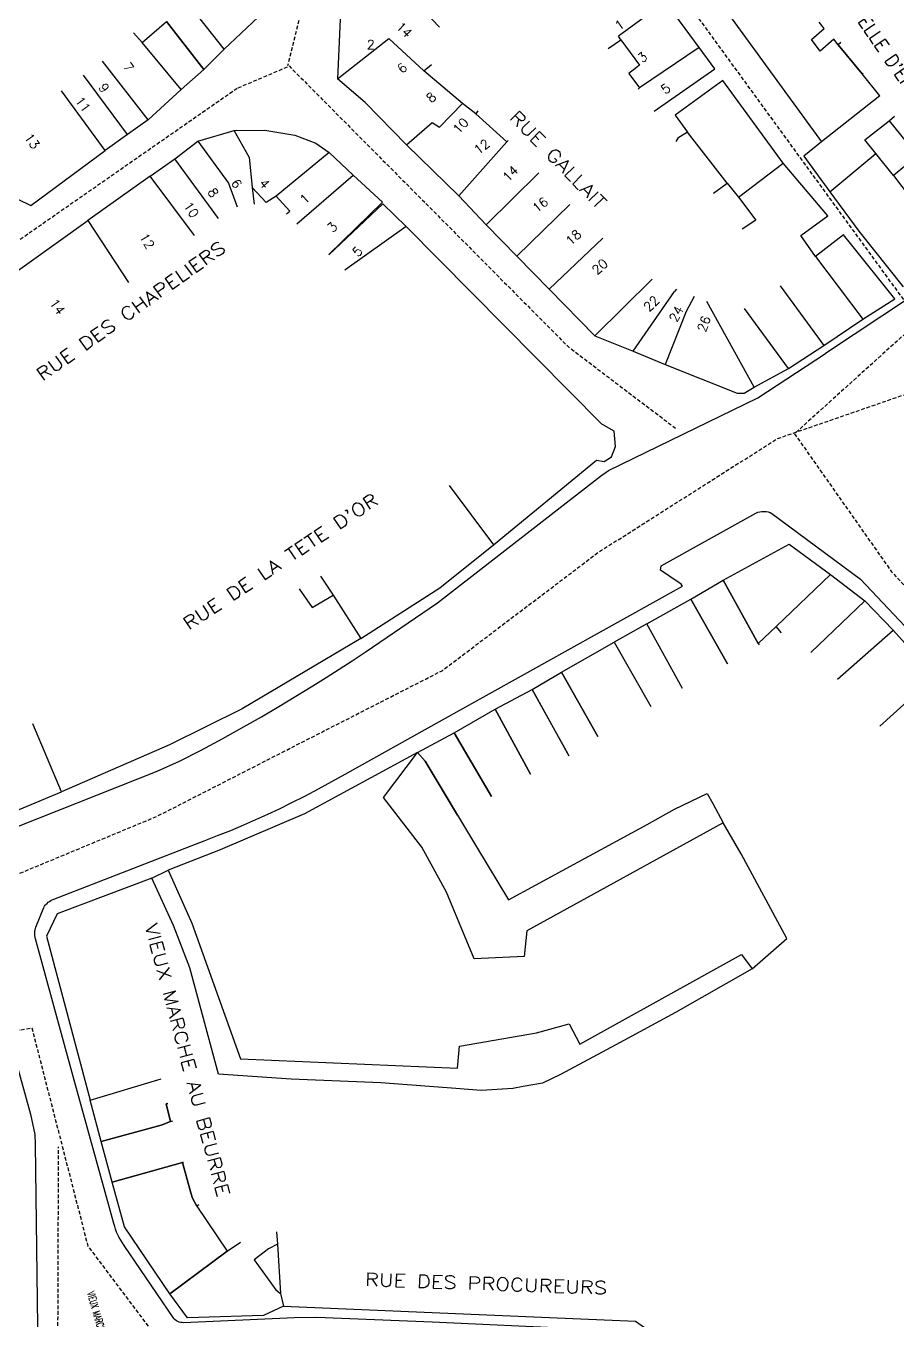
# Model space of a CAD drawing. Header units: millimetres. Extents: x 80000 to 81000, y 144000 to 145000.
# Drawn here: x 80721.7 to 80839.4, y 144239.1 to 144414 of the extents above; entities that cross this region are included whole.
import ezdxf
from ezdxf.enums import TextEntityAlignment as Align

# ---------------------------------------------------------------- set-up
doc = ezdxf.new("R2010")
doc.units = ezdxf.units.MM
doc.linetypes.add('DASHED', pattern=[0.75, 0.5, -0.25])
for name, color, linetype in [('W0001', 6, 'DASHED'), ('W0008', 7, 'CONTINUOUS'), ('W0100', 7, 'CONTINUOUS'), ('W0989', 7, 'CONTINUOUS'), ('W0991', 7, 'CONTINUOUS')]:
    doc.layers.add(name, color=color, linetype=linetype)
doc.styles.get("Standard").update_dxf_attribs({"font": 'romans.shx', "width": 0.85})

msp = doc.modelspace()

# ---------------------------------------------------------------- linework, layer by layer
at = {"layer": 'W0001', "flags": 128}
for points in [[(80560.5, 144363.22), (80574.65, 144338.83), (80598.43, 144318.77), (80668.55, 144301.53), (80700.65, 144296.91), (80710.27, 144296.91), (80719.1, 144298.74), (80739.37, 144307.15), (80777.93, 144326.84), (80799.04, 144342.83), (80823.23, 144358.19), (80855.83, 144369.47), (80890.98, 144395.99), (80927.7, 144431.83), (80984.25, 144491.86), (81000, 144508.78)], [(80897.86, 144474.52), (80918.62, 144446.77), (80896.52, 144426.46), (80876.82, 144405.14), (80851.42, 144382.21), (80825.56, 144358.85), (80838.68, 144340.2), (80870.08, 144306.57), (80919.25, 144255.16), (80931.12, 144243.79), (80945.31, 144226.68), (80965.8, 144198.17), (80999.99, 144154)], [(80861.33, 144467.5), (80812.78, 144424.67), (80810.45, 144420.46), (80810.45, 144417.92), (80841.05, 144375.92)], [(80757.24, 144408.56), (80794.96, 144370.63), (80809.49, 144359.6)], [(80622.91, 144236.92), (80644.86, 144249.41), (80658.18, 144256.41), (80679.62, 144267.52), (80695.82, 144271.81), (80712.81, 144276.76), (80722.47, 144278.59), (80730.05, 144249.08), (80739.46, 144236.59), (80761.82, 144237.59), (80799.75, 144235.97), (80805.41, 144234.47), (80844.76, 144206.79)], [(80777.35, 144117.16), (80763.61, 144131.94), (80742.08, 144157.96), (80731.84, 144170.86), (80727.55, 144182.14), (80725.88, 144199.58), (80726.09, 144262.48)]]:
    msp.add_lwpolyline(points, dxfattribs=at)
at = {"layer": 'W0001'}
for points in [[(80759.28, 144417.59), (80757.03, 144408.56)], [(80756.99, 144408.39), (80750.24, 144405.52), (80716.39, 144381.96)]]:
    msp.add_lwpolyline(points, dxfattribs=at)
at = {"layer": 'W0008'}
for points in [[(80879.86, 144439.97), (80890.26, 144426.96), (80890.57, 144426.52), (80890.82, 144426.05), (80890.99, 144425.53), (80891.04, 144424.98), (80891.03, 144424.71), (80890.99, 144424.43), (80890.92, 144424.16), (80890.82, 144423.9), (80890.7, 144423.65), (80890.56, 144423.41), (80890.4, 144423.18), (80890.21, 144422.97), (80878.88, 144411.26), (80873.3, 144405.64), (80858.42, 144391.63), (80851.54, 144385.65), (80847.27, 144382.06), (80843.04, 144378.66), (80841.26, 144377.32), (80829.73, 144369.71)], [(80717.79, 144304.68), (80739.4, 144313.27), (80742.44, 144314.59), (80745.38, 144316.09), (80748.28, 144317.68), (80751.16, 144319.28), (80753.52, 144320.61), (80755.85, 144321.98), (80758.16, 144323.39), (80760.46, 144324.8), (80762.24, 144325.91), (80764.02, 144327.03), (80765.78, 144328.17), (80767.53, 144329.34), (80777.29, 144335.99), (80799.34, 144353.13), (80800.42, 144353.89), (80820.59, 144363.71), (80829.73, 144369.71)], [(80722.95, 144290.6), (80722.91, 144290.82), (80722.88, 144291.05), (80722.86, 144291.28), (80722.87, 144291.52), (80722.88, 144291.68), (80722.91, 144291.84), (80722.95, 144292), (80723, 144292.16), (80724.11, 144294.84), (80724.19, 144295), (80724.29, 144295.15), (80724.4, 144295.28), (80724.53, 144295.4), (80724.69, 144295.54), (80724.86, 144295.67), (80725.05, 144295.77), (80725.24, 144295.86), (80743.99, 144303.16), (80745.78, 144303.85), (80747.57, 144304.55), (80749.36, 144305.26), (80751.13, 144306), (80752.75, 144306.71), (80754.36, 144307.44), (80755.96, 144308.19), (80757.55, 144308.96), (80759.39, 144309.9), (80761.21, 144310.88), (80763.02, 144311.87), (80764.82, 144312.87), (80777.59, 144319.98), (80798.95, 144331.85), (80810.4, 144338.26), (80810.22, 144338.54), (80807.46, 144340.41), (80807.52, 144341.02), (80820.33, 144348.13), (80820.6, 144348.25), (80820.87, 144348.32), (80821.16, 144348.35), (80821.44, 144348.36), (80821.72, 144348.34), (80821.99, 144348.29), (80822.26, 144348.2), (80822.5, 144348.06), (80834.5, 144339.2), (80853.98, 144318.52)], [(80796.1, 144237.92), (80776.57, 144238.79), (80760.99, 144239.45), (80757.99, 144239.37), (80742.99, 144238.73), (80742.79, 144238.74), (80742.6, 144238.76), (80742.41, 144238.8), (80742.23, 144238.88), (80742.04, 144238.98), (80741.87, 144239.12), (80741.72, 144239.27), (80741.59, 144239.44), (80734.97, 144249.16), (80734.73, 144249.51), (80734.5, 144249.87), (80734.28, 144250.23), (80734.09, 144250.61), (80733.93, 144250.98), (80733.79, 144251.36), (80733.68, 144251.74), (80733.57, 144252.13), (80728.06, 144272.02), (80722.95, 144290.6)], [(80720.31, 144274.08), (80722.28, 144266.9), (80722.9, 144264.15), (80722.91, 144262.85), (80723.36, 144227.67)]]:
    msp.add_lwpolyline(points, dxfattribs=at)
at = {"layer": 'W0100'}
for p, q in [((80777.6, 144413.8), (80770.68, 144421.05)), ((80748.46, 144410.84), (80743.52, 144417.1)), ((80808.14, 144417.22), (80801.75, 144412.58)), ((80812.68, 144411.04), (80808.14, 144417.22)), ((80737.38, 144411.7), (80740.67, 144414.55)), ((80740.67, 144414.55), (80745.73, 144408.07)), ((80829.55, 144413.6), (80828.9, 144414.49)), ((80736.22, 144413.03), (80737.38, 144411.7)), ((80763.78, 144406.81), (80770.72, 144412.28)), ((80770.72, 144412.28), (80775.44, 144407.88)), ((80800.36, 144410.92), (80802.07, 144412.06)), ((80802.07, 144412.06), (80801.75, 144412.58)), ((80742.66, 144405.38), (80737.38, 144411.7)), ((80812.68, 144411.04), (80804.59, 144405.6)), ((80831.48, 144411.41), (80834.71, 144407.49)), ((80738.18, 144401.25), (80732.04, 144409.19)), ((80735.41, 144399.28), (80729.44, 144407.3)), ((80745.73, 144408.07), (80742.66, 144405.38)), ((80767.55, 144403.6), (80763.78, 144406.81)), ((80824.02, 144395.42), (80815.86, 144406.59)), ((80834.71, 144407.49), (80834.82, 144407.59)), ((80837.08, 144404.52), (80834.71, 144407.49)), ((80742.66, 144405.38), (80738.18, 144401.25)), ((80767.55, 144403.6), (80773.12, 144397.9)), ((80780.68, 144403.5), (80777.58, 144400.29)), ((80782.5, 144402.09), (80780.68, 144403.5)), ((80837.08, 144404.52), (80829.21, 144398.31)), ((80738.18, 144401.25), (80735.41, 144399.28)), ((80782.77, 144402.47), (80782.5, 144402.09)), ((80786.66, 144398.28), (80782.5, 144402.09)), ((80838.37, 144401.12), (80839.07, 144401.76)), ((80744.91, 144398.37), (80749.81, 144399.84)), ((80751.83, 144396.22), (80749.81, 144399.84)), ((80773.12, 144397.9), (80776.6, 144400.92)), ((80776.6, 144400.92), (80777.58, 144400.29)), ((80816.44, 144392.71), (80811.1, 144399.62)), ((80735.41, 144399.28), (80732.38, 144397.12)), ((80741.81, 144396.02), (80744.91, 144398.37)), ((80744.91, 144398.37), (80749.08, 144392.73)), ((80773.12, 144397.9), (80780.19, 144391.02)), ((80786.66, 144398.28), (80780.19, 144391.02)), ((80786.66, 144398.28), (80786.87, 144398.48)), ((80738.49, 144393.66), (80741.81, 144396.02)), ((80747.69, 144387.93), (80741.81, 144396.02)), ((80751.83, 144396.22), (80752.25, 144392.13)), ((80762.66, 144396.86), (80755.51, 144390.96)), ((80762.66, 144396.86), (80765.93, 144393.79)), ((80830.33, 144391.55), (80836.56, 144396.72)), ((80838.93, 144393.77), (80836.56, 144396.72)), ((80817.97, 144390.84), (80824.02, 144395.42)), ((80738.49, 144393.66), (80730.04, 144387.65)), ((80744.46, 144385.63), (80738.49, 144393.66)), ((80749.08, 144392.73), (80750.25, 144389.53)), ((80758.3, 144387.24), (80765.93, 144393.79)), ((80765.93, 144393.79), (80769.86, 144390.16)), ((80783.89, 144387.09), (80791.02, 144394.1)), ((80814.61, 144391.35), (80816.44, 144392.71)), ((80816.44, 144392.71), (80817.97, 144390.84)), ((80838.93, 144393.77), (80846.64, 144383.53)), ((80754.15, 144390.1), (80752.25, 144392.13)), ((80752.25, 144392.13), (80752.54, 144389.87)), ((80755.51, 144390.96), (80754.15, 144390.1)), ((80780.19, 144391.02), (80783.89, 144387.09)), ((80830.33, 144391.55), (80834.26, 144386.21)), ((80769.86, 144390.16), (80762.6, 144383.08)), ((80788.05, 144382.84), (80795.2, 144389.83)), ((80714.35, 144376.48), (80730.04, 144387.65)), ((80730.04, 144387.65), (80735.54, 144379.29)), ((80783.89, 144387.09), (80788.05, 144382.84)), ((80834.26, 144386.21), (80840.26, 144378.72)), ((80799.66, 144385.29), (80792.4, 144378.41)), ((80839.12, 144377.1), (80833.13, 144384.54)), ((80788.05, 144382.84), (80792.4, 144378.41)), ((80828.42, 144382.81), (80834.81, 144374.32)), ((80798.59, 144372.1), (80806.33, 144379.75)), ((80823.61, 144378.85), (80829.52, 144370.76)), ((80792.4, 144378.41), (80798.59, 144372.1)), ((80803.77, 144370), (80809.35, 144378.06)), ((80809.61, 144378.39), (80809.35, 144378.06)), ((80811.99, 144377.4), (80810.94, 144375.38)), ((80834.81, 144374.32), (80839.12, 144377.1)), ((80810.94, 144375.38), (80808.1, 144368.19)), ((80820.09, 144365.15), (80813.73, 144376.71)), ((80824.76, 144367.65), (80818.79, 144375.8)), ((80829.52, 144370.76), (80834.81, 144374.32)), ((80798.59, 144372.1), (80803.77, 144370)), ((80803.77, 144370), (80808.1, 144368.19)), ((80824.76, 144367.65), (80829.52, 144370.76)), ((80820.09, 144365.15), (80824.76, 144367.65)), ((80778.88, 144351.85), (80784.89, 144343.85)), ((80761.51, 144339.59), (80763.2, 144337.04)), ((80763.2, 144337.04), (80766.96, 144331.19)), ((80726.49, 144310.45), (80722.61, 144319.66)), ((80720.77, 144308.1), (80726.49, 144310.45))]:
    msp.add_line(p, q, dxfattribs=at)
for points in [[(80819.53, 144425.66), (80813.28, 144420.22), (80829.21, 144398.31)], [(80699.84, 144423.44), (80708.74, 144407.95), (80718.93, 144391.34), (80722.36, 144389.7), (80732.38, 144397.12)], [(80748.81, 144421.79), (80753.24, 144417.7), (80753.08, 144415.16), (80748.46, 144410.84)], [(80770.68, 144421.05), (80764.18, 144415.86), (80763.78, 144406.81)], [(80748.46, 144410.84), (80745.73, 144408.07), (80740.67, 144414.55)], [(80830.87, 144412.15), (80829.04, 144410.57), (80827.88, 144412.13), (80829.55, 144413.6)], [(80802.07, 144412.06), (80804.63, 144408.65), (80803.15, 144407.52), (80804.59, 144405.6)], [(80834.71, 144407.49), (80831.48, 144411.41), (80830.87, 144412.15)], [(80806.58, 144402.46), (80814.8, 144408.16), (80812.68, 144411.04)], [(80831.83, 144411.71), (80831.48, 144411.41)], [(80775.44, 144407.88), (80776.49, 144408.76)], [(80777.58, 144400.29), (80780.68, 144403.5), (80775.44, 144407.88)], [(80815.86, 144406.59), (80809.41, 144401.92), (80811.1, 144399.62)], [(80732.38, 144397.12), (80726.49, 144405.2)], [(80804.59, 144405.6), (80804.41, 144405.4)], [(80749.81, 144399.84), (80753.97, 144399.89), (80758.02, 144399.22), (80760.86, 144398.1), (80762.66, 144396.86)], [(80811.1, 144399.62), (80809.79, 144398.8), (80809.51, 144398.33)], [(80836.56, 144396.72), (80835.08, 144398.59), (80838.37, 144401.12)], [(80838.37, 144401.12), (80842.18, 144396.4), (80838.93, 144393.77)], [(80829.21, 144398.31), (80826.81, 144396.37), (80830.33, 144391.55)], [(80828.42, 144382.81), (80826.42, 144385.63), (80830.06, 144388.31), (80824.02, 144395.42)], [(80756.89, 144388.56), (80757.34, 144388.94), (80755.51, 144390.96)], [(80817.97, 144390.84), (80820.32, 144387.7), (80818.48, 144386.49)], [(80762.64, 144383.04), (80769.91, 144389.92), (80773.08, 144386.84)], [(80773.08, 144386.84), (80764.76, 144380.98)], [(80784.89, 144343.85), (80798.8, 144355.27), (80799.85, 144355.1), (80800.81, 144355.75), (80801.38, 144357.15), (80801.2, 144359.21), (80799.51, 144360.13), (80773.08, 144386.84)], [(80833.13, 144384.54), (80832.2, 144385.72), (80828.42, 144382.81)], [(80808.1, 144368.19), (80817.82, 144364.32), (80818.76, 144364.32), (80820.09, 144365.15)], [(80766.96, 144331.19), (80777.63, 144338.03), (80784.89, 144343.85)], [(80824.85, 144343.95), (80830.43, 144339.85), (80823.07, 144332.8), (80820.67, 144330.52), (80815.93, 144339.06), (80824.85, 144343.95)], [(80816.49, 144327.78), (80811.57, 144336.49), (80815.93, 144339.06)], [(80815.93, 144339.06), (80820.67, 144330.52), (80820.78, 144330.31)], [(80823.79, 144331.96), (80823.07, 144332.8), (80830.43, 144339.85)], [(80830.43, 144339.85), (80835.08, 144336.28), (80827.78, 144329.28)], [(80758.63, 144337.89), (80760.37, 144335.36), (80763.2, 144337.04)], [(80810.41, 144324.41), (80805.59, 144333.17), (80811.57, 144336.49), (80816.49, 144327.78)], [(80827.78, 144329.28), (80835.08, 144336.28), (80838.88, 144332.3)], [(80805.59, 144333.17), (80801.2, 144330.69), (80806.12, 144321.98)], [(80810.41, 144324.41), (80805.59, 144333.17)], [(80831.39, 144325.67), (80838.88, 144332.3)], [(80838.88, 144332.3), (80844.51, 144326.05), (80837.1, 144319.34)], [(80766.96, 144331.19), (80750.89, 144321.68), (80741.08, 144316.82), (80726.49, 144310.45)], [(80794.05, 144326.62), (80801.2, 144330.69), (80806.12, 144321.98)], [(80794.95, 144315.55), (80790.09, 144324.29), (80794.05, 144326.62), (80799, 144317.93)], [(80799, 144317.93), (80794.05, 144326.62)], [(80789.9, 144312.84), (80785.09, 144321.62), (80790.09, 144324.29), (80795.05, 144315.35)], [(80784.62, 144309.83), (80779.54, 144318.44), (80785.09, 144321.62)], [(80785.09, 144321.62), (80789.9, 144312.84)], [(80780.02, 144307.33), (80775.65, 144314.62), (80774.6, 144315.77), (80779.54, 144318.44)], [(80779.54, 144318.44), (80784.62, 144309.83)], [(80740.9, 144299.88), (80744.08, 144292.7), (80750.68, 144274.39), (80780.03, 144273.11), (80780.28, 144276.09), (80790.7, 144277.89), (80795.12, 144279.12), (80796.54, 144276.39), (80818.38, 144288.5), (80819.85, 144286.57), (80824.51, 144290.67), (80818.34, 144302.09), (80815.92, 144306.26), (80789.36, 144291.68), (80789.03, 144288.21), (80782.27, 144287.89), (80778.52, 144296.89), (80775.18, 144303.01), (80770, 144309.7), (80774.6, 144315.77), (80759.33, 144307.49), (80747.91, 144302.62), (80740.9, 144299.88)], [(80774.6, 144315.77), (80775.65, 144314.62), (80782.59, 144303.03), (80786.89, 144295.86), (80801.52, 144303.81), (80805.63, 144306.04), (80809.34, 144308.11), (80813.77, 144310.24), (80814.5, 144308.9), (80815.92, 144306.26), (80789.36, 144291.68), (80789.03, 144288.21), (80782.27, 144287.89), (80778.52, 144296.89), (80775.18, 144303.01), (80770, 144309.7), (80774.6, 144315.77)], [(80738.7, 144298.8), (80740.9, 144299.88), (80744.08, 144292.7), (80750.68, 144274.39), (80780.03, 144273.11), (80780.28, 144276.09), (80790.7, 144277.89), (80795.12, 144279.12), (80796.54, 144276.39), (80818.38, 144288.5), (80819.85, 144286.57), (80809.48, 144280.64), (80801.4, 144276.28), (80793.94, 144272.26), (80791.52, 144271.12), (80788.87, 144270.63), (80787.5, 144270.39), (80783.19, 144270.12), (80779.8, 144270.4), (80769.63, 144271.16), (80757.54, 144271.62), (80747.71, 144272.32), (80743.81, 144286.68), (80741.61, 144292.41), (80738.7, 144298.8)], [(80742.69, 144289.61), (80741.61, 144292.41), (80738.7, 144298.8), (80725.89, 144293.98)], [(80725.89, 144293.98), (80724.44, 144290.96), (80730.38, 144268.79), (80739.96, 144271.68)], [(80730.38, 144268.79), (80739.96, 144271.68)], [(80740.84, 144268.35), (80740.63, 144268.29), (80741.24, 144265.9), (80739.94, 144265.41), (80731.86, 144263.21), (80730.38, 144268.79)], [(80740.63, 144268.29), (80740.84, 144268.35)], [(80741.47, 144265.97), (80741.24, 144265.9), (80740.63, 144268.29)], [(80731.86, 144263.21), (80739.94, 144265.41), (80741.24, 144265.9), (80741.47, 144265.97)], [(80742.97, 144260.4), (80742.86, 144260.38), (80733.34, 144257.72), (80731.86, 144263.21)], [(80733.34, 144257.72), (80742.86, 144260.38), (80743.97, 144256.27), (80744.17, 144255.54), (80744.79, 144254.47), (80748.9, 144248.38), (80741.11, 144242.65), (80735.01, 144251.68), (80733.34, 144257.72)], [(80742.86, 144260.38), (80742.97, 144260.4)], [(80745.07, 144254.65), (80744.79, 144254.47), (80744.17, 144255.54), (80743.97, 144256.27), (80742.86, 144260.38)], [(80755.53, 144251), (80755.69, 144249.35), (80754.48, 144248.72), (80752.53, 144247.24), (80755.46, 144243.17), (80756.08, 144242.67), (80756.47, 144240.95), (80753.78, 144239.7), (80743.51, 144239.37), (80741.11, 144242.65)], [(80755.53, 144251), (80755.69, 144249.35), (80756.08, 144242.67), (80756.47, 144240.95), (80804.09, 144238.94), (80818.12, 144229.1), (80824.13, 144237.11)], [(80741.11, 144242.65), (80748.9, 144248.38), (80750.68, 144249.6)]]:
    msp.add_lwpolyline(points, dxfattribs=at)

# ---------------------------------------------------------------- texts
at = {"layer": 'W0989'}
for s, height, rotation, width, p in [("RUELLE D'ENNETIERES", 1.75, 304.6158, 0.96, (80840.1, 144407.34)), ('RUE GALLAIT', 1.75, 314.3133, 1.2, (80793.6, 144395.88)), ('RUE DES CHAPELIERS', 1.75, 35.328, 1.2, (80735.85, 144375.46)), ("RUE DE LA TETE D'OR", 1.75, 33.7653, 1.2, (80756.09, 144341.6)), ('VIEUX MARCHE AU BEURRE', 1.75, 284.9779, 1.2, (80743.49, 144274.21)), ('RUE DES PROCUREURS', 1.75, 357.9509, 1.2, (80783.87, 144244.02)), ('VIEUX MARCHE AU BEURRE', 1, 285.8245, 0.5, (80731.94, 144237.58))]:
    msp.add_text(s, height=height, rotation=rotation, dxfattribs=dict(at, width=width)).set_placement(p, align=Align.MIDDLE)
at = {"layer": 'W0991'}
for s, rotation, p in [('14', 315.441, (80772.81, 144413.45)), ('1', 35.6047, (80801.9, 144414.11)), ('2', 359.1711, (80768.28, 144411.43)), ('3', 36.9545, (80805.02, 144409.73)), ('7', 306.0936, (80735.55, 144408.39)), ('6', 42.4124, (80772.52, 144408.28)), ('9', 306.4431, (80732.23, 144405.58)), ('8', 42.2684, (80776.45, 144404.31)), ('5', 37.261, (80808.15, 144405.48)), ('11', 306.8813, (80729.39, 144403.37)), ('10', 45.6209, (80780.43, 144400.47)), ('13', 304.7269, (80722.52, 144398.41)), ('12', 37.9187, (80783.29, 144397.64)), ('14', 44.3458, (80787.16, 144394.01)), ('6', 303.2464, (80750.16, 144392.65)), ('4', 311.3096, (80753.94, 144392.64)), ('8', 305.2276, (80746.98, 144391.43)), ('1', 43.5054, (80759.35, 144390.59)), ('10', 303.1729, (80744.02, 144389.12)), ('16', 38.1864, (80791.19, 144389.79)), ('3', 44.8966, (80763.09, 144386.78)), ('12', 301.0427, (80738.06, 144384.9)), ('18', 42.9618, (80795.68, 144385.38)), ('5', 44.5255, (80766.48, 144383.48)), ('20', 42.4268, (80799.25, 144381.43)), ('14', 304.9945, (80725.93, 144376.02)), ('22', 43.8474, (80806.22, 144376.45)), ('24', 62.9171, (80809.58, 144375.05)), ('26', 69.565, (80813.32, 144373.71))]:
    msp.add_text(s, height=1.25, rotation=rotation, dxfattribs=at).set_placement(p, align=Align.MIDDLE)

doc.saveas('drawing.dxf')
